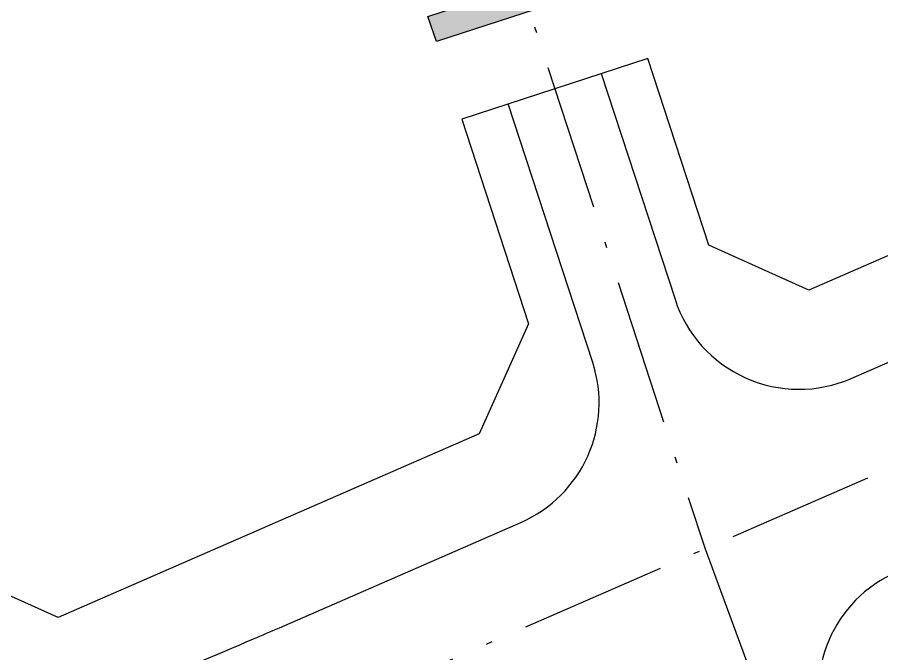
# Model space of a CAD drawing. Header units: millimetres. Extents: x 567980 to 569372, y 2065777 to 2066674.
# Drawn here: x 568619.1 to 568672.1, y 2066463.6 to 2066502.6 of the extents above; entities that cross this region are included whole.
import ezdxf

# ---------------------------------------------------------------- set-up
doc = ezdxf.new("R2010")
doc.units = ezdxf.units.MM
doc.linetypes.add('ACAD_ISO10W100', pattern=[18.5, 12, -3, 0.5, -3])
for name, color, linetype, lineweight in [('A-COT VACH', 2, 'Continuous', 35), ('A-NET THAY', 125, 'Continuous', 18), ('boDnv', 54, 'Continuous', 25), ('E- THAY', 9, 'Continuous', 20)]:
    doc.layers.add(name, color=color, linetype=linetype, lineweight=lineweight)
for name, color, linetype in [('hatchViaHe+LogDg', 129, 'Continuous'), ('LogDg', 7, 'Continuous'), ('LoLK', 6, 'Continuous'), ('QH', 7, 'Continuous'), ('QUYEN', 7, 'Continuous'), ('TimDg', 222, 'Continuous'), ('ViaHeS', 32, 'Continuous')]:
    doc.layers.add(name, color=color, linetype=linetype)

# ---------------------------------------------------------------- blocks, each defined once
blk = doc.blocks.new('NEN')
at = {"layer": 'hatchViaHe+LogDg'}
blk.add_hatch(color=158, dxfattribs=at).paths.add_polyline_path([(-41.298, 133.12), (-52.705, 129.395), (-53.237, 130.942), (-41.806, 134.676)])
at = {"layer": 'LogDg'}
blk.add_lwpolyline([(-90.91, 98.466, 0.429754), (-70.957, 89.772, 0.001079), (-63.934, 92.766, 0.001474), (-62.342, 93.454), (-47.534, 99.909, 0.386536), (-43.126, 109.726), (-48.301, 125.574), (-42.598, 127.436), (-38.076, 113.59, 0.442444), (-27.275, 108.739), (111.617, 169.28, 0.414214), (115.754, 179.811), (109.361, 194.478), (114.861, 196.875), (121.255, 182.208, 0.414214), (131.785, 178.071), (252.97, 230.894)], format="xyb", dxfattribs=at)
blk.add_lwpolyline([(-6.653, 51.185), (136.874, 113.746, 0.429738), (140.832, 124.658), (126.05, 154.214, 0.398858), (115.699, 157.969), (-24.481, 96.867, 0.397369), (-28.79, 86.766), (-17.356, 55.751, 0.431261)], format="xyb", close=True, dxfattribs=at)
at = {"layer": 'LogDg', "ltscale": 0.75}
blk.add_lwpolyline([(-41.298, 133.12), (-52.705, 129.395), (-53.237, 130.942), (-41.806, 134.676)], close=True, dxfattribs=at)
at = {"layer": 'TimDg', "linetype": 'ACAD_ISO10W100', "ltscale": 0.75}
blk.add_lwpolyline([(-618.456, -41.023), (-507.652, -29.604, 0.021218), (-465.681, -23.47), (-420.462, -14.888, 0.020567), (-380.415, -5.567), (-94.607, 73.475, 0.005041), (-61.569, 87.252, 0.001474), (-59.945, 87.954), (279.472, 235.9), (307.904, 250.872)], format="xyb", dxfattribs=at)
blk.add_lwpolyline([(-50.184, 141.003), (-36.235, 98.288), (0, 0)], dxfattribs=at)
at = {"layer": 'ViaHeS', "elevation": 0}
blk.add_lwpolyline([(274.271, 246.724), (129.387, 183.571), (122.806, 186.157), (117.612, 198.074), (106.611, 193.279), (111.806, 181.362), (109.22, 174.781), (26.33, 138.65), (-29.869, 114.154), (-36.004, 116.909), (-39.746, 128.368), (-51.153, 124.642), (-47.055, 112.092), (-50.086, 105.341), (-75.921, 94.08), (-84.511, 97.937)], dxfattribs=at)
blk = doc.blocks.new('cot 220')
at = {"layer": 'A-COT VACH'}
h = blk.add_hatch(color=256, dxfattribs=at)
h.dxf.hatch_style = 1
h.paths.add_polyline_path([(110, 110), (-110, 110), (-110, -110), (110, -110)])
blk.add_lwpolyline([(-110, -110), (110, -110), (110, 110), (-110, 110)], close=True, dxfattribs=at)
blk = doc.blocks.new('cong phu')
at = {"layer": 'A-NET THAY'}
blk.add_lwpolyline([(110, -1610), (110, -1500), (0, -1500), (0, -1610)], close=True, dxfattribs=at)
at = {"layer": 'QUYEN'}
for points in [[(0, 0, 37.5, 37.5, 0), (-544, -544, 0, 0, 0.192739), (0, -750, 0, 0, 1.782882)], [(0, -1500, 37.5, 37.5, 0), (-544, -956, 0, 0, -0.192739), (0, -750, 0, 0, -1.782882)]]:
    blk.add_lwpolyline(points, format="xyseb", dxfattribs=at)
blk = doc.blocks.new('rkg1')
at = {"layer": 'A-NET THAY'}
for points in [[(0, -2000), (0, 0), (-11000, 0), (-11000, -13668), (-6010, -18352), (0, -17972), (0, -14966)], [(-110, -2000), (-110, -110), (-10890, -110), (-10890, -13620), (-5969, -18239), (-110, -17869), (-110, -14966)]]:
    blk.add_lwpolyline(points, dxfattribs=at)
blk.add_lwpolyline([(-3822, -18214), (-3713, -18207), (-3720, -18097), (-3829, -18104)], close=True, dxfattribs=at)
at = {"layer": 'QUYEN'}
for points in [[(-3720, -18097, 62.5, 62.5, 0), (-2872, -17135, 0, 0, -0.192739), (-2472, -18018, 0, 0, -1.782882)], [(-227, -17876, 62.5, 62.5, 0), (-1188, -17029, 0, 0, 0.192739), (-1474, -17955, 0, 0, 1.782882)]]:
    blk.add_lwpolyline(points, format="xyseb", dxfattribs=at)
at = {"layer": 'A-COT VACH'}
for p in [(-10890, -110), (-5500, -110), (-110, -110), (-10890, -4610), (-10890, -9110), (-10890, -13558)]:
    blk.add_blockref('cot 220', p, dxfattribs=at)
at = {"layer": 'A-COT VACH', "rotation": 3.618880421713644}
for p in [(-117, -17869), (-5907, -18235)]:
    blk.add_blockref('cot 220', p, dxfattribs=at)
at = {"layer": 'E- THAY', "xscale": -1}
blk.add_blockref('cong phu', (-10890, -220), dxfattribs=at)
blk = doc.blocks.new('rkg2')
at = {"layer": 'A-NET THAY'}
for points in [[(0, -14966), (0, -17972), (9000, -17403), (9000, 0), (0, 0), (0, -2000)], [(3820, -17700), (8970, -17375), (8970, -30), (30, -30), (30, -2000)], [(3817, -17650), (8920, -17328), (8920, -80), (80, -80), (80, -2000)], [(110, -14959), (110, -17855), (8890, -17300), (8890, -110), (110, -110), (110, -2000)], [(30, -14964), (30, -17940), (218, -17928)], [(80, -14961), (80, -17887), (215, -17878)]]:
    blk.add_lwpolyline(points, dxfattribs=at)
blk.add_lwpolyline([(3822, -17730), (3713, -17737), (3706, -17627), (3815, -17620)], close=True, dxfattribs=at)
at = {"layer": 'QUYEN'}
for points in [[(213, -17848, 62.5, 62.5, 0), (1060, -16887, 0, 0, -0.192739), (1460, -17769, 0, 0, -1.782882)], [(3706, -17627, 62.5, 62.5, 0), (2744, -16780, 0, 0, 0.192739), (2458, -17706, 0, 0, 1.782882)]]:
    blk.add_lwpolyline(points, format="xyseb", dxfattribs=at)
at = {"layer": 'A-COT VACH'}
for p in [(110, -110), (8890, -110), (4500, -110), (8890, -4360), (8890, -8610), (8890, -12860)]:
    blk.add_blockref('cot 220', p, dxfattribs=at)
at = {"layer": 'A-COT VACH', "xscale": -1, "rotation": 3.618880421748828}
for p in [(8883, -17300), (103, -17855)]:
    blk.add_blockref('cot 220', p, dxfattribs=at)
blk = doc.blocks.new('rkg3')
at = {"layer": 'A-NET THAY'}
for points in [[(9000, -2000), (9000, 0), (0, 0), (0, -17403), (9000, -16834), (9000, -13828)], [(8970, -2000), (8970, -30), (30, -30), (30, -17371), (5176, -17045)], [(8920, -2000), (8920, -80), (80, -80), (80, -17318), (5173, -16996)], [(8890, -2000), (8890, -110), (110, -110), (110, -17286), (8890, -16730), (8890, -13834)], [(8775, -16768), (8920, -16758), (8920, -13833)], [(8779, -16818), (8970, -16805), (8970, -13830)]]:
    blk.add_lwpolyline(points, dxfattribs=at)
blk.add_lwpolyline([(5178, -17075), (5287, -17068), (5280, -16959), (5171, -16966)], close=True, dxfattribs=at)
at = {"layer": 'QUYEN'}
for points in [[(8773, -16738, 62.5, 62.5, 0), (7812, -15890, 0, 0, 0.192739), (7526, -16817, 0, 0, 1.782882)], [(5280, -16959, 62.5, 62.5, 0), (6128, -15997, 0, 0, -0.192739), (6528, -16880, 0, 0, -1.782882)]]:
    blk.add_lwpolyline(points, format="xyseb", dxfattribs=at)
at = {"layer": 'A-COT VACH', "xscale": -1}
for p in [(110, -110), (4500, -110), (8890, -110), (110, -4360), (110, -8610), (110, -12860)]:
    blk.add_blockref('cot 220', p, dxfattribs=at)
at = {"layer": 'A-COT VACH'}
for p, rotation in [((8883, -16731), 3.618880424124619), ((103, -17286), 3.61888298340308)]:
    blk.add_blockref('cot 220', p, dxfattribs=dict(at, rotation=rotation))
blk = doc.blocks.new('rkg4')
at = {"layer": 'A-NET THAY'}
for points in [[(0, -13828), (0, -16834), (6010, -16453), (11000, -11138), (11000, 0), (0, 0), (0, -2000)], [(3820, -16562), (5996, -16424), (10970, -11126), (10970, -30), (30, -30), (30, -2000)], [(3817, -16512), (5973, -16376), (10920, -11106), (10920, -80), (80, -80), (80, -2000)], [(110, -13821), (110, -16716), (5960, -16346), (10890, -11094), (10890, -110), (110, -110), (110, -2000)], [(30, -13826), (30, -16802), (218, -16790)], [(80, -13823), (80, -16748), (215, -16740)]]:
    blk.add_lwpolyline(points, dxfattribs=at)
blk.add_lwpolyline([(3822, -16592), (3713, -16599), (3706, -16489), (3815, -16482)], close=True, dxfattribs=at)
at = {"layer": 'QUYEN'}
for points in [[(213, -16710, 62.5, 62.5, 0), (1060, -15748, 0, 0, -0.192739), (1460, -16631, 0, 0, -1.782882)], [(3706, -16489, 62.5, 62.5, 0), (2744, -15642, 0, 0, 0.192739), (2458, -16568, 0, 0, 1.782882)]]:
    blk.add_lwpolyline(points, format="xyseb", dxfattribs=at)
at = {"layer": 'A-COT VACH'}
blk.add_blockref('cot 220', (110, -110), dxfattribs=at)
at = {"layer": 'A-COT VACH', "xscale": -1}
for p in [(10890, -110), (5500, -110), (10890, -5610), (10890, -11028)]:
    blk.add_blockref('cot 220', p, dxfattribs=at)
at = {"layer": 'A-COT VACH'}
for p, xscale, rotation in [((5893, -16351), -0.9999999999999998, 3.618880489366417), ((103, -16717), -1, 3.618880438867214)]:
    blk.add_blockref('cot 220', p, dxfattribs=dict(at, xscale=xscale, rotation=rotation))
blk = doc.blocks.new('CUM CONG A3-A3.1-A6-A7')
at = {"layer": 'QH', "xscale": 0.001, "yscale": 0.001, "zscale": 0.001}
for name, p in [('rkg1', (11, 0)), ('rkg2', (11, 0)), ('rkg3', (20, 0)), ('rkg4', (29, 0))]:
    blk.add_blockref(name, p, dxfattribs=at)
blk = doc.blocks.new('MB CONG KHU A')
at = {"layer": 'LoLK', "xscale": -1, "yscale": 1.067334446299388, "rotation": 293.5516717729304}
blk.add_blockref('CUM CONG A3-A3.1-A6-A7', (-41.94, 190.787), dxfattribs=at)

msp = doc.modelspace()

# ---------------------------------------------------------------- block references
at = {"layer": 'boDnv'}
msp.add_blockref('NEN', (568697.481, 2066371.697), dxfattribs=at)

# ---------------------------------------------------------------- next in the draw order: block references
at = {"layer": 'LoLK'}
msp.add_blockref('MB CONG KHU A', (568744.879, 2066240.648), dxfattribs=at)

doc.saveas('drawing.dxf')
